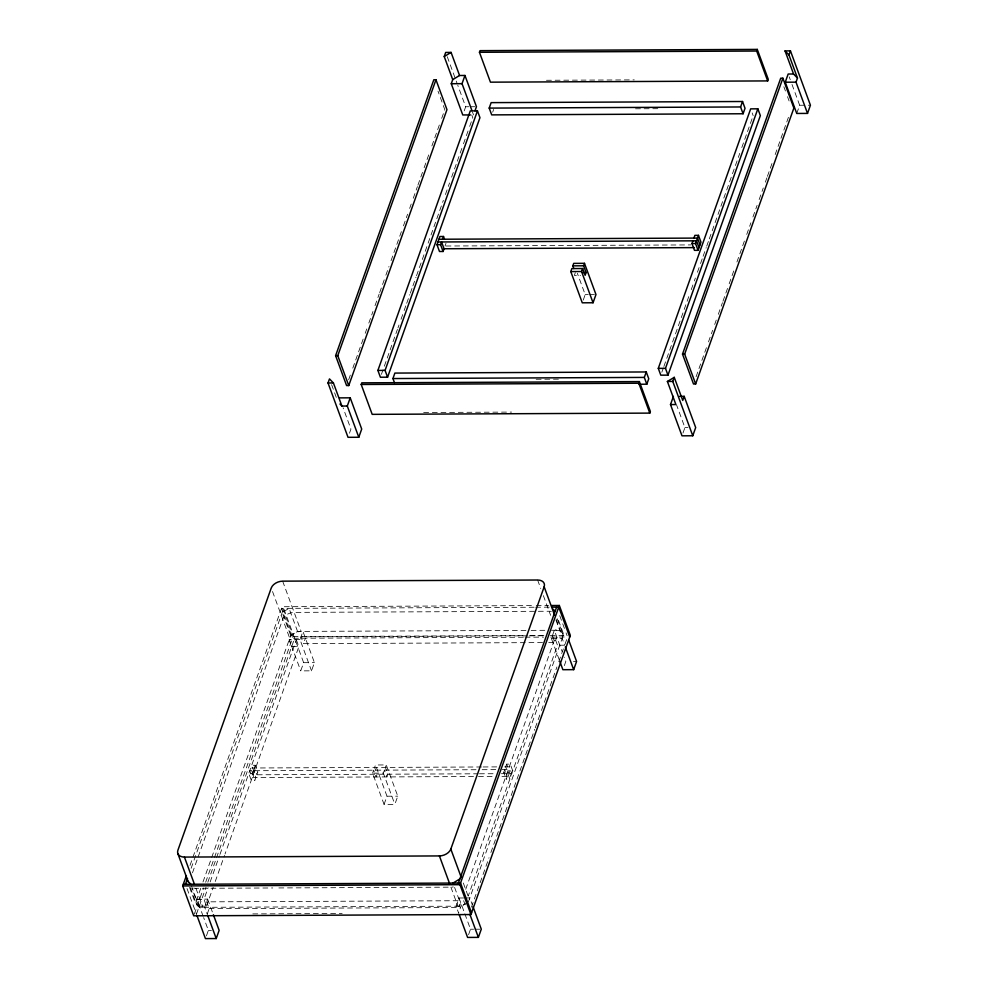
<?xml version="1.0" encoding="UTF-8"?>
<svg xmlns="http://www.w3.org/2000/svg" width="988" height="988" viewBox="0 0 988 988"><rect width="100%" height="100%" fill="white"/><g stroke="black" fill="none" stroke-linecap="round" stroke-linejoin="round"><path stroke-width="0.74" stroke-dasharray="4.94 3.71" d="M348.665 379.75L350.728 373.946M352.802 368.129L363.139 339.094M365.202 333.277L366.758 328.93M368.82 323.113L372.958 311.492M375.02 305.687L379.157 294.066M379.676 292.621L385.357 276.64M385.876 275.195L388.976 266.476M391.05 260.671L401.387 231.624M403.45 225.82L407.587 214.198M409.662 208.394L411.206 204.034M413.268 198.23L417.405 186.609M417.924 185.151L423.617 169.183M424.124 167.725L429.817 151.757M431.88 145.952L439.635 124.167M441.698 118.35L444.81 109.643L438.005 91.143M190.017 865.414L282.099 606.731L534.693 605.595M191.141 868.304L283.667 608.361L303.649 662.676L300.735 670.877L311.516 670.827L314.431 662.639L302.933 631.394L300.019 639.594L311.516 670.827M192.475 872.824L197.637 858.337M198.156 856.892L282.741 619.266A9.633 6.36 -20.2 0 1 294.14 612.387L536.83 611.3M349.48 433.213L350.938 429.113L343.095 407.822M464.224 110.854L465.681 106.753L457.79 85.314M381.43 374.329L397.423 329.375M397.942 327.93L398.979 325.027M401.042 319.235L403.623 311.986M404.129 310.528L406.204 304.736M406.71 303.279L409.81 294.585M410.329 293.127L412.391 287.335M412.91 285.878L416.01 277.183M416.516 275.738L443.353 200.342M445.415 194.537L449.552 182.941M451.615 177.148L456.777 162.649M457.296 161.192L462.964 145.248M463.483 143.791L469.164 127.847M469.671 126.402L472.77 117.696L471.77 114.978M467.201 902.723L461.495 906.169L199.341 907.342L195.414 903.267L201.021 887.496M202.985 881.975L290.707 635.543L297.549 631.418L529.642 630.381M194.29 914.159L203.602 888.027M205.665 882.21L213.939 858.98M214.458 857.535L293.09 636.605L282.099 606.731M196.451 914.159L205.998 887.31M207.826 882.21L294.659 638.236M199.292 906.169L206.48 906.132L203.973 899.339L208.11 887.743M210.172 881.938L219.459 855.843M219.978 854.398L296.351 639.816L289.175 639.841L291.67 646.634L298.858 646.609L225.054 853.941M203.133 916.209L196.871 899.166L207.641 899.117L204.726 907.317L207.332 914.419M252.372 773.456L253.348 770.726L255.843 777.519L254.867 780.248L251.273 780.261L248.778 773.468L252.372 773.456L254.867 780.248M255.287 765.255L254.311 767.997L256.818 774.777L257.782 772.048L255.287 765.255L251.693 765.28L254.2 772.06L257.782 772.048M206.48 906.132L213.186 887.286M215.248 881.481L224.535 855.386M207.221 914.11L209.172 908.639L206.665 901.846L458.049 900.723L460.544 907.515L458.605 912.974M542.536 642.583L303.489 643.657L305.428 638.186M445.02 246.012L445.996 243.283M492.679 112.15L493.642 109.421M206.418 935.871L208.357 930.4L203.664 917.63M372.587 773.172L373.649 770.183L376.144 776.976L377.12 774.246L374.625 767.454L375.502 764.984L386.271 764.934L397.769 796.167L394.842 804.368L384.073 804.417L372.587 773.172L383.356 773.122L394.842 804.368M383.356 773.122L384.418 770.134L386.913 776.926L387.889 774.197L385.394 767.404L386.271 764.934M384.073 804.417L386.987 796.217L375.502 764.984M575.325 272.639L574.349 275.368L580.512 275.343M583.253 300.08L585.192 294.609L577.363 273.318M463.644 897.969L459.025 897.993L456.11 906.181L458.716 913.283M503.757 772.332L504.72 769.59L507.227 776.383L506.251 779.112L509.845 779.1L507.338 772.307L503.757 772.332L506.251 779.112M506.671 764.132L505.695 766.861L508.19 773.653L509.166 770.924L506.671 764.132L510.265 764.119L512.76 770.899L509.166 770.924M559.233 659.762L551.403 638.47L554.317 630.27L562.147 651.561M465.706 889.274L554.997 638.446L557.491 645.238L468.213 896.067M548.698 642.546L554.873 642.521L556.812 637.062M468.337 902.044L563.629 634.321L557.257 617.006M471.449 907.12L489.023 857.745M490.875 852.533L534.743 729.305M535.261 727.847L540.93 711.903M541.449 710.446L556.936 666.949M558.8 661.701L564.16 646.658M565 644.275L567.075 638.458M661.824 372.266L663.368 367.919M663.887 366.474L689.179 295.424M691.242 289.632L693.823 282.383M694.329 280.925L695.367 278.023M697.429 272.231L700.01 264.982M700.529 263.524L702.591 257.732M703.11 256.275L706.21 247.58M706.716 246.136L708.779 240.331M709.298 238.886L739.753 153.338M741.815 147.545L746.977 133.047M747.496 131.589L752.14 118.548M468.571 934.685L470.51 929.226L464.768 913.604M564.346 665.603L565.815 661.503L564.247 657.242M696.083 376.737L706.42 347.702M708.495 341.885L712.632 330.276M714.695 324.459L716.238 320.1M718.313 314.295L722.45 302.674M722.969 301.229L728.65 285.248M729.169 283.803L734.85 267.822M736.925 262.018L744.668 240.232M746.743 234.428L750.88 222.806M752.942 217.002L757.08 205.381M759.142 199.576L763.279 187.955M765.354 182.15L766.898 177.791M767.417 176.333L773.098 160.365M775.172 154.56L789.128 115.349M682.967 433.077L684.919 427.619L676.558 404.907M796.736 113.459L799.663 105.259L790.77 81.127M546.475 80.275L634.259 79.88M465.681 106.753L468.757 106.741M470.3 106.741L474.907 106.716M799.663 105.259L810.432 105.21M635.531 108.779L658.663 108.68M446.057 246.012L690.76 244.913M585.192 294.609L588.28 294.597M589.811 294.597L594.43 294.572M536.175 379.256L560.851 379.145M423.679 412.49L511.574 412.095M684.919 427.619L687.994 427.606M536.237 605.595L548.55 605.533M534.113 607.237L281.518 608.373L292.51 638.248L523.541 637.211M535.644 607.225L549.513 607.163M538.361 611.3L549.118 611.251A9.633 6.36 -20.2 0 1 551.353 611.473M531.186 630.369L546.611 630.307M551.502 630.282L559.702 630.245L563.629 634.321M293.09 636.605L524.122 635.568M530.284 635.543L544.141 635.482M550.304 635.457L567.248 635.37M527.691 635.84L300.994 636.865L303.489 643.657M529.235 635.84L544.66 635.766M525.073 637.198L543.561 637.124M550.649 637.087L566.667 637.013M300.019 639.594L289.249 639.644L300.735 670.877M551.403 638.47L562.172 638.421L564.667 645.201L557.491 645.238M303.649 662.676L314.431 662.639M573.509 661.466L576.584 661.454M481.588 766.972L250.73 768.009L253.224 774.802L477.933 773.789M483.12 766.96L496.976 766.898M504.67 766.861L509.289 766.849L511.784 773.641L501.015 773.69M475.994 769.726L249.754 770.739L252.249 777.531L476.957 776.519M482.156 769.701L496.001 769.627M502.163 769.603L508.314 769.578L510.808 776.37L501.583 776.407M479.464 773.777L494.852 773.715M478.488 776.519L493.889 776.445M386.987 796.217L397.769 796.167M193.697 888.089A9.633 6.36 -20.2 0 0 195.933 888.311L272.737 887.965M278.875 887.94L450.911 887.162A9.633 6.36 -20.2 0 0 453.307 886.928M465.175 897.969L469.794 897.944L472.289 904.736M196.797 899.376L203.973 899.339M209.172 908.639L460.544 907.515M252.817 913.9L342.157 913.505M208.357 930.4L211.432 930.387M470.51 929.226L473.598 929.214M475.129 929.202L479.748 929.189M789.214 76.866L790.252 79.707M783.855 86.746L785.435 91.007M787.522 96.701L789.091 100.974M752.164 112.928L753.165 115.645M472.486 112.064L473.536 114.904M447.268 56.724L457.259 83.881M559.739 615.672L565.544 631.431M566.062 632.863L567.112 635.729M557.17 618.698L562.678 633.641M556.17 619.39L562.654 637.05A9.633 6.36 -20.2 0 0 556.108 630.258L554.614 626.182M555.985 620.143L559.702 630.245M537.62 580.018L540.757 588.527M543.375 595.628L550.612 615.326M552.366 635.729L554.873 642.521M331.61 384.665L336.92 399.09M463.31 883.013L469.312 899.315M463.619 900.698L465.113 904.761M459.025 897.993L464.249 912.196M454.591 887.409L461.495 906.169M450.911 887.162L457.901 906.181A9.633 6.36 -20.2 0 0 464.965 904.156M282.654 581.154L301.142 631.406A9.633 6.36 -20.2 0 0 289.731 638.273L271.243 588.033M297.549 631.418L289.052 608.336L282.21 612.461L290.707 635.543M296.351 639.816L298.858 646.609M207.641 899.117L212.865 913.32M195.933 888.311L202.923 907.33A9.633 6.36 -20.2 0 1 196.377 900.537L191.882 888.311M191.376 885.693L199.341 907.342M190.375 887.644L196.365 903.946M189.573 887.397L195.414 903.267M187.028 888.545L196.501 914.295"/><path stroke-width="1.48" d="M335.599 355.68L433.818 79.769L435.967 79.756L446.959 109.631L348.752 385.555L346.59 385.555L335.599 355.68L337.76 355.668L348.752 385.555M328.028 382.986L329.486 378.898L333.413 382.961L341.91 406.056L347.294 406.031L358.792 437.264L348.023 437.314L328.028 382.986L333.413 382.961M337.76 355.668L435.967 79.756M470.461 114.917L462.767 114.954L451.269 83.721L452.726 79.62L444.23 56.538L445.687 52.438L451.084 52.413L459.568 75.496L464.953 75.471L476.451 106.704L474.993 110.804M347.294 406.031L350.221 397.831L339.44 397.88M471.968 110.644L462.038 83.671L464.953 75.471M551.637 605.521L559.332 605.483L570.323 635.358L470.943 914.555L193.71 915.802L182.718 885.927L186.399 875.578M361.2 384.48L361.793 382.838L639.384 381.59L650.376 411.465L649.795 413.108L372.192 414.355L361.2 384.48L638.804 383.233L649.795 413.108M479.452 52.29L480.032 50.647L757.265 49.4L768.256 79.275L767.676 80.917L490.443 82.165L479.452 52.29L756.685 51.043L767.676 80.917M185.46 884.272L187.522 878.468M377.898 370.438L470.276 110.903L477.451 110.878L479.958 117.671L387.58 377.194L380.392 377.231L377.898 370.438L385.073 370.401L387.58 377.194M358.792 437.264L361.707 429.064L350.221 397.831M385.073 370.401L477.451 110.878M443.081 251.483L440.586 244.691L441.55 241.961L444.057 248.741L443.081 251.483L439.487 251.495L436.992 244.703L439.907 236.515L443.501 236.49L444.501 239.207M394.434 382.628L392.94 378.552L394.879 373.081L646.263 371.957L648.758 378.75L646.819 384.209L639.1 384.246M442.525 239.22L443.501 236.49M489.196 108.1L491.147 102.629L742.531 101.505L745.026 108.297L743.087 113.756L491.703 114.88L489.196 108.1L740.58 106.963L743.087 113.756M197.032 915.728L205.442 938.6L216.211 938.551L219.138 930.35L213.383 914.74M584.476 263.327L595.974 294.56L593.047 302.76L582.278 302.81L570.792 271.577L571.854 268.575L582.624 268.526L585.118 275.319L586.094 272.589L583.599 265.797L584.476 263.327L573.707 263.376L572.83 265.846L573.818 268.563M593.047 302.76L581.562 271.527L582.624 268.526M184.435 857.078L439.413 855.929A9.633 6.36 -20.2 0 0 450.824 849.063L544.166 586.798A9.633 6.36 -20.2 0 0 537.62 580.018L282.654 581.154A9.633 6.36 -20.2 0 0 271.243 588.033L177.889 850.285A9.633 6.36 -20.2 0 0 184.435 857.078L194.364 884.05M458.383 883.05L556.602 607.138M470.943 914.555L459.951 884.68L559.332 605.483M756.685 51.043L757.265 49.4M638.804 383.233L639.384 381.59M646.819 384.209L644.312 377.416L646.263 371.957M693.909 238.096L694.885 235.366L698.467 235.354L700.974 242.134L698.059 250.335L694.465 250.347L691.958 243.554L692.934 240.825M740.58 106.963L742.531 101.505M698.059 250.335L695.552 243.542L698.467 235.354M658.292 368.376L750.67 108.853L757.845 108.816L760.352 115.608L667.974 375.144L660.787 375.168L658.292 368.376L665.48 368.351L667.974 375.144M665.48 368.351L757.845 108.816M673.421 396.386L670.506 404.574L681.992 435.819L692.773 435.77L672.779 381.442L674.248 377.342L682.733 400.436L684.19 396.336L679.583 396.361M682.51 354.124L780.718 78.2L782.879 78.2L793.87 108.075L695.651 383.986L693.502 383.999L682.51 354.124L684.659 354.112L695.651 383.986M797.477 78.077L788.98 54.982L790.449 50.882L785.052 50.907L793.549 74.001L797.477 78.077L796.019 82.165L807.517 113.41L796.736 113.459L785.25 82.214L788.165 74.026L793.549 74.001M684.659 354.112L782.879 78.2M459.235 914.703L467.596 937.427L478.377 937.377L481.292 929.177L472.931 906.465M559.764 661.182L562.888 669.703L573.67 669.654L576.584 661.454L568.693 640.014M692.773 435.77L695.688 427.569L684.19 396.336M807.517 113.41L810.432 105.21L790.449 50.882M444.23 56.538L451.084 52.413M452.726 79.62L459.568 75.496M670.506 404.574L675.891 404.549L667.394 381.467L674.248 377.342M452.998 883.074L459.84 878.95M451.269 83.721L462.038 83.671M785.25 82.214L796.019 82.165M438.931 239.244L697.503 238.083L699.998 244.876M437.968 241.974L696.528 240.813L699.022 247.605M436.992 244.703L440.586 244.691M691.958 243.554L695.552 243.542M443.538 248.754L694.403 247.618M572.83 265.846L583.599 265.797M570.792 271.577L581.562 271.527M583.019 272.602L586.094 272.589M392.94 378.552L644.312 377.416M667.394 381.467L672.779 381.442M552.551 607.151L558.751 607.126L569.743 637.001M183.299 884.285L460.544 883.037L471.535 912.924M182.718 885.927L459.951 884.68M785.052 50.907L788.98 54.982M553.169 609.188L555.133 611.226M339.946 404.018L341.91 406.056M186.917 880.185L190.845 884.248M544.166 586.798L554.614 615.203M565.309 646.93L573.67 669.654M450.824 849.063L461.273 877.455M469.905 914.369L478.377 937.377M439.413 855.929L449.861 884.322M207.863 915.839L216.211 938.551M177.877 853.694L188.325 882.086"/></g></svg>
